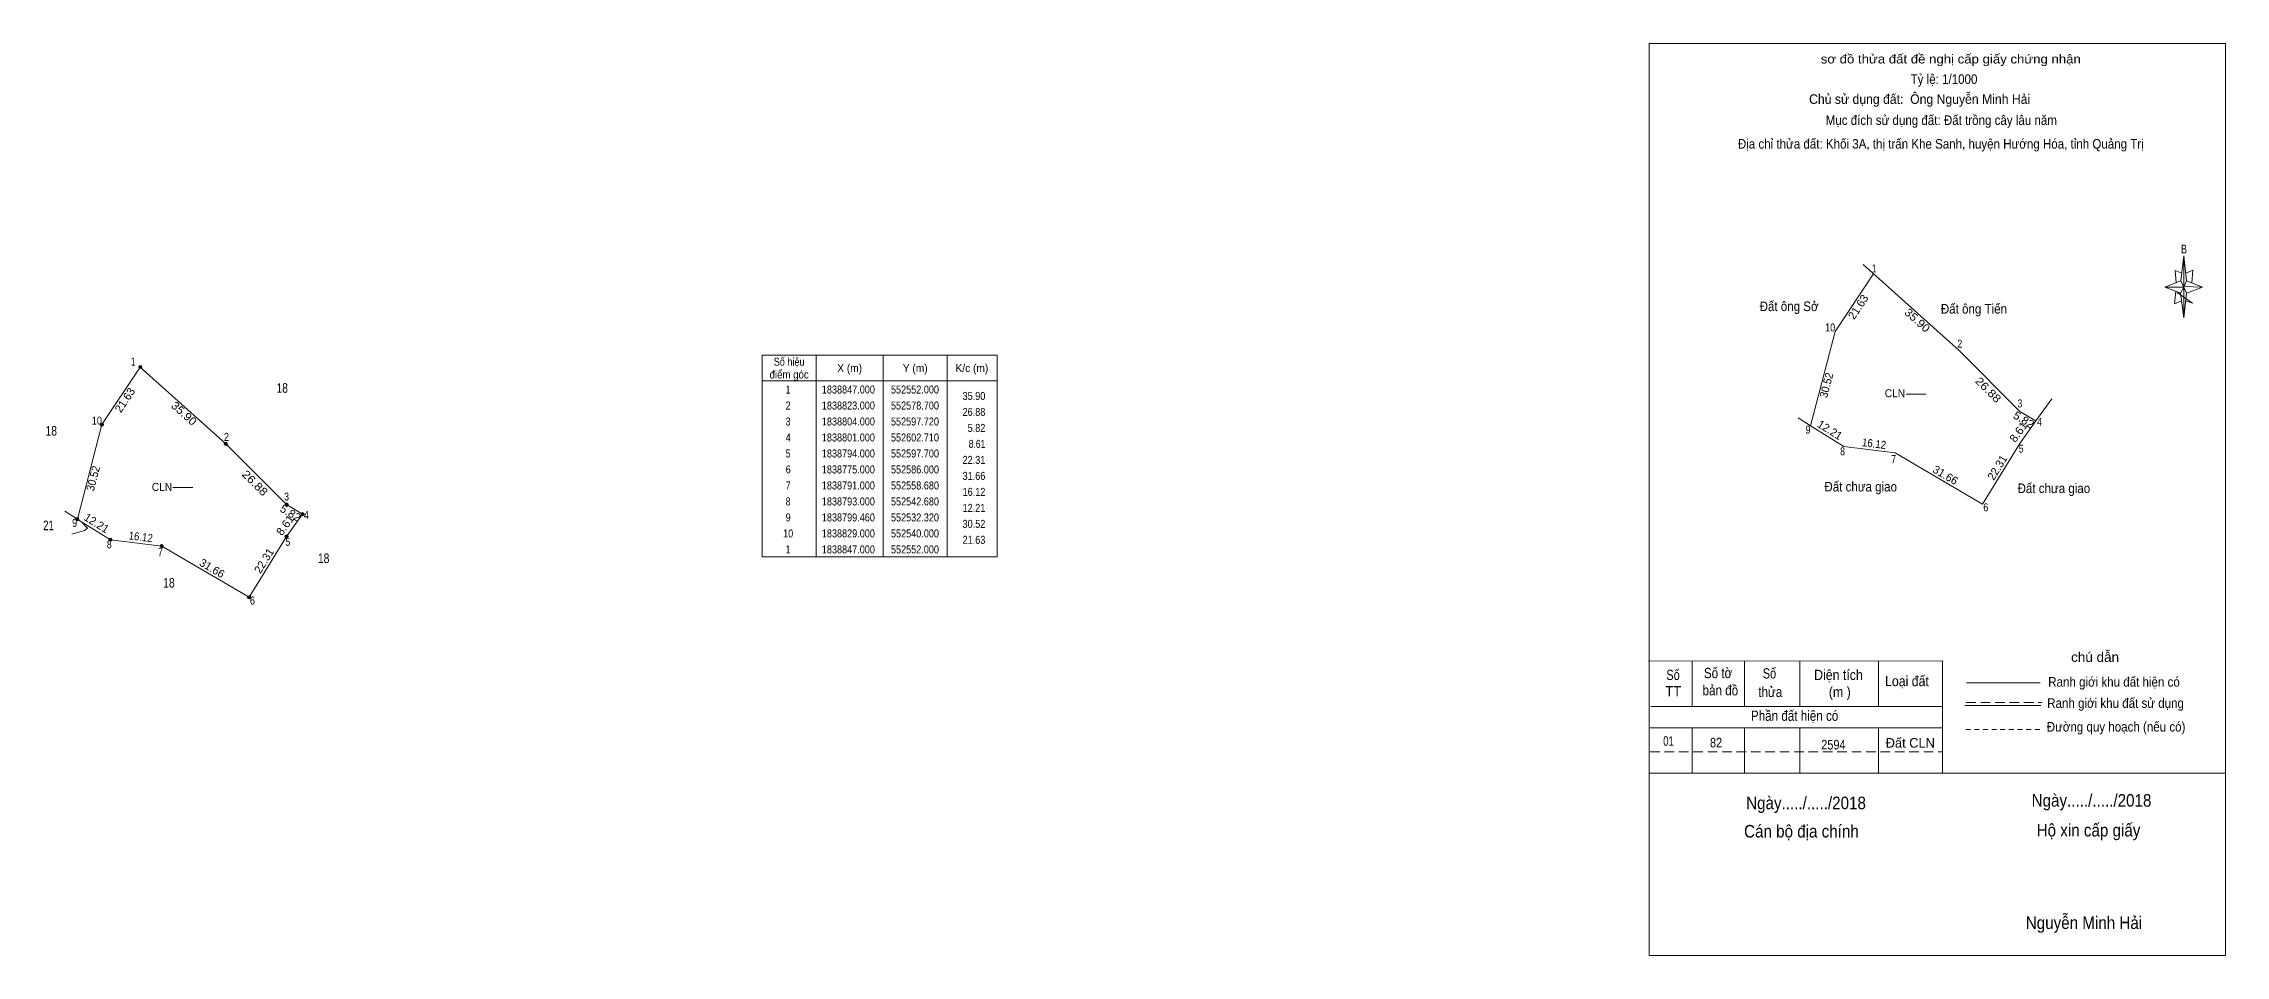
# Model space of a CAD drawing. Header units: metres. Extents: x 552522 to 553950, y 1838643 to 1838948.
# Drawn here: x 552522 to 553204, y 1838663 to 1838948 of the extents above; entities that cross this region are included whole.
import ezdxf
from ezdxf.enums import TextEntityAlignment as Align

# ---------------------------------------------------------------- set-up
doc = ezdxf.new("R2010")
doc.units = ezdxf.units.M
doc.linetypes.add('MEDIUM_DASHED', pattern=[4.5, 3, -1.5])
doc.linetypes.add('SHORT_DASHED', pattern=[2.7, 1.5, -1.2])
for name, color, linetype, lineweight in [('12', 7, 'Continuous', 13), ('15', 7, 'Continuous', 13), ('17', 7, 'Continuous', 13), ('2', 7, 'Continuous', 13), ('63', 7, 'Continuous', 13)]:
    doc.layers.add(name, color=color, linetype=linetype, lineweight=lineweight)

msp = doc.modelspace()

# ---------------------------------------------------------------- hatches: boundary and pattern name
at = {"layer": '15'}
for points in [[(552552.5, 1838847, 1), (552551.5, 1838847, 1)], [(552540.5, 1838829, 1), (552539.5, 1838829, 1)], [(552579.2, 1838823, 1), (552578.2, 1838823, 1)], [(552598.22, 1838804, 1), (552597.22, 1838804, 1)], [(552603.21, 1838801, 1), (552602.21, 1838801, 1)], [(552532.82, 1838799.46, 1), (552531.82, 1838799.46, 1)], [(552543.18, 1838793, 1), (552542.18, 1838793, 1)], [(552559.18, 1838791, 1), (552558.18, 1838791, 1)], [(552598.2, 1838794, 1), (552597.2, 1838794, 1)], [(552586.5, 1838775, 1), (552585.5, 1838775, 1)]]:
    msp.add_hatch(color=256, dxfattribs=at).paths.add_polyline_path(points)

# ---------------------------------------------------------------- linework, layer by layer
at = {"layer": '12'}
msp.add_line((553023.53, 1838663.02), (553203.53, 1838663.02), dxfattribs=at)
at = {"layer": '15'}
msp.add_line((552530.62, 1838794.71), (552534.57, 1838795.88), dxfattribs=at)
msp.add_lwpolyline([(552533.61, 1838798.63), (552535.48, 1838796.6), (552534.57, 1838795.88)], dxfattribs=at)
for centre in [(552552, 1838847), (552540, 1838829), (552578.7, 1838823), (552597.72, 1838804), (552602.71, 1838801), (552532.32, 1838799.46), (552542.68, 1838793), (552558.68, 1838791), (552597.7, 1838794), (552586, 1838775)]:
    msp.add_circle(centre, 0.5, dxfattribs=at)
at = {"layer": '17'}
for p, q in [((553023.53, 1838663.02), (553023.53, 1838948.14)), ((553189.61, 1838873.94), (553190.53, 1838881.74)), ((553189.61, 1838870.14), (553184.61, 1838871.94)), ((553188.47, 1838870.34), (553193.21, 1838866.94)), ((553191.41, 1838870.14), (553190.53, 1838862.34)), ((553191.41, 1838873.94), (553196.41, 1838871.94)), ((553193.21, 1838866.94), (553191.13, 1838867.74)), ((553115.15, 1838755.14), (553023.29, 1838754.98)), ((553036.95, 1838755), (553036.95, 1838740.86)), ((553053.23, 1838755.04), (553053.23, 1838740.86)), ((553070.55, 1838755.14), (553070.55, 1838740.86)), ((553095.15, 1838755.14), (553095.15, 1838740.86)), ((553115.15, 1838755.14), (553115.15, 1838720.02)), ((553122.61, 1838748.22), (553145.61, 1838748.22)), ((553024.05, 1838740.86), (553115.15, 1838740.86)), ((553122.09, 1838741.14), (553145.89, 1838741.14)), ((553023.79, 1838734.18), (553115.15, 1838734.18)), ((553036.95, 1838734.18), (553036.95, 1838720.02)), ((553053.23, 1838734.18), (553053.23, 1838720.02)), ((553070.55, 1838734.18), (553070.55, 1838720.02)), ((553095.15, 1838734.18), (553095.15, 1838720.02)), ((553023.53, 1838720.02), (553203.53, 1838720.02)), ((553023.53, 1838720.02), (553115.15, 1838720.02))]:
    msp.add_line(p, q, dxfattribs=at)
at = {"layer": '17', "linetype": 'MEDIUM_DASHED'}
for p, q in [((553122.57, 1838742.14), (553146.17, 1838742.14)), ((553023.77, 1838726.72), (553115.15, 1838726.72))]:
    msp.add_line(p, q, dxfattribs=at)
at = {"layer": '17', "linetype": 'SHORT_DASHED'}
msp.add_line((553122.41, 1838733.61), (553146.01, 1838733.61), dxfattribs=at)
at = {"layer": '17'}
for points in [[(553023.53, 1838948.14), (553203.53, 1838948.14), (553203.53, 1838663.02)], [(553189.93, 1838876.34), (553187.81, 1838877.14), (553188.13, 1838873.34)], [(553191.21, 1838876.34), (553193.41, 1838877.34), (553193.01, 1838873.34)], [(553190.53, 1838871.94), (553189.61, 1838873.94), (553184.61, 1838871.94)], [(553188.01, 1838870.74), (553187.61, 1838866.74), (553189.81, 1838867.74)], [(553190.53, 1838871.94), (553191.41, 1838870.14), (553196.41, 1838871.94)]]:
    msp.add_lwpolyline(points, dxfattribs=at)
for points in [[(553190.53, 1838881.74), (553191.41, 1838873.94), (553190.53, 1838871.94)], [(553190.53, 1838871.94), (553184.61, 1838871.94), (553189.61, 1838873.94), (553191.41, 1838870.14), (553196.41, 1838871.94), (553190.53, 1838872.14)], [(553190.53, 1838871.94), (553190.53, 1838862.34), (553189.53, 1838870.14)]]:
    msp.add_lwpolyline(points, close=True, dxfattribs=at)
at = {"layer": '2'}
for p, q in [((553103.79, 1838838.5), (553109.98, 1838838.5)), ((553073.94, 1838828.6), (553070.04, 1838831.08)), ((553073.94, 1838828.6), (553075.23, 1838827.77)), ((552562.17, 1838809.36), (552568.36, 1838809.36)), ((552532.32, 1838799.46), (552528.42, 1838801.94)), ((552532.32, 1838799.46), (552533.61, 1838798.63)), ((552602.71, 1838801), (552597.7, 1838794))]:
    msp.add_line(p, q, dxfattribs=at)
for points in [[(553090.32, 1838879.11), (553120.32, 1838852.14), (553139.34, 1838833.14), (553144.33, 1838830.14)], [(553073.94, 1838828.6), (553081.62, 1838858.14), (553093.62, 1838876.14)], [(552532.32, 1838799.46), (552540, 1838829), (552552, 1838847)], [(552552, 1838847), (552578.7, 1838823), (552597.72, 1838804), (552602.71, 1838801)], [(553149.31, 1838837.09), (553144.33, 1838830.14), (553139.32, 1838823.14)], [(553139.32, 1838823.14), (553127.62, 1838804.14), (553100.3, 1838820.14), (553084.3, 1838822.14), (553075.23, 1838827.77)], [(552597.7, 1838794), (552586, 1838775), (552558.68, 1838791), (552542.68, 1838793), (552533.61, 1838798.63)]]:
    msp.add_lwpolyline(points, dxfattribs=at)
at = {"layer": '63'}
for p, q in [((552763.15, 1838850.67), (552763.15, 1838787.67)), ((552784.15, 1838850.67), (552784.15, 1838787.67)), ((552804.15, 1838850.67), (552804.15, 1838787.67)), ((552746.35, 1838842.67), (552819.75, 1838842.67))]:
    msp.add_line(p, q, dxfattribs=at)
msp.add_lwpolyline([(552746.35, 1838850.67), (552819.75, 1838850.67), (552819.75, 1838787.67), (552746.35, 1838787.67)], close=True, dxfattribs=at)

# ---------------------------------------------------------------- texts
at = {"layer": '15'}
for s, width, p in [('18', 0.8, (552596.345, 1838838.95)), ('18', 0.8, (552524.175, 1838825.55)), ('21', 0.75, (552523.31, 1838795.98)), ('18', 0.8, (552609.295, 1838785.71)), ('18', 0.8, (552560.945, 1838778.04))]:
    msp.add_text(s, height=3, dxfattribs=dict(at, width=width)).set_placement(p, align=Align.CENTER)
at = {"layer": '17'}
for s, height, width, p in [('sơ đồ thửa đất đề nghị cấp giấy chứng nhận', 2.8, 1.1, (553117.73, 1838941.93)), ('Tỷ lệ: 1/1000', 3, 0.9, (553115.615, 1838935.53)), ('Mục đích sử dụng đất: Đất trồng cây lâu năm', 3, 0.9, (553114.77, 1838922.71)), ('Địa chỉ thửa đất: Khối 3A, thị trấn Khe Sanh, huyện Hướng Hóa, tỉnh Quảng Trị', 3, 0.9, (553114.615, 1838915.3)), ('B', 2.756, 0.75, (553190.62, 1838882.53)), ('chú dẫn', 3, 1.05, (553162.815, 1838754.81)), ('TT', 3.2, 0.95, (553031.005, 1838744.01)), ('Số', 3.2, 0.8, (553030.945, 1838749.13)), ('bản đồ', 3.2, 0.85, (553045.725, 1838744.33)), ('Số tờ', 3.2, 0.85, (553045.005, 1838749.73)), ('thửa', 3.2, 0.85, (553061.325, 1838743.81)), ('Số', 3.2, 0.8, (553061.065, 1838749.61)), ('Diện tích', 3.2, 0.9, (553082.63, 1838749.13)), ('(m )', 3.2, 0.9, (553083.05, 1838743.81)), ('Loại đất', 3.2, 0.9, (553104.035, 1838747.21)), ('Ranh giới khu đất hiện có ', 3, 0.9, (553169.23, 1838747.05)), ('Ranh giới khu đất sử dụng', 3, 0.9, (553169.22, 1838740.42)), ('Phần đất hiện có', 3.2, 0.85, (553068.935, 1838736.37)), ('Đường quy hoạch (nếu có)', 3, 0.9, (553169.38, 1838733.01)), ('01', 3, 0.75, (553029.54, 1838728.57)), ('82', 3, 0.85, (553044.38, 1838728.05)), ('2594', 3, 0.85, (553081.045, 1838727.41)), ('Ngày...../...../2018', 3.94, 0.9, (553072.49, 1838708.73)), ('Ngày...../...../2018', 3.94, 0.9, (553161.71, 1838709.53)), ('Cán bộ địa chính', 3.94, 0.9, (553071.065, 1838699.88)), ('Hộ xin cấp giấy', 3.94, 0.9, (553160.76, 1838700.21)), ('Nguyễn Minh Hải', 3.94, 0.9, (553159.35, 1838671.27))]:
    msp.add_text(s, height=height, dxfattribs=dict(at, width=width)).set_placement(p, align=Align.CENTER)
at = {"layer": '17', "width": 0.95}
msp.add_text('Chủ sử dụng đất:  Ông Nguyễn Minh Hải', height=3, dxfattribs=at).set_placement((553073.46, 1838929.29))
at = {"layer": '17'}
msp.add_text('Đất CLN', height=3, dxfattribs=at).set_placement((553105.07, 1838727.98), align=Align.CENTER)
at = {"layer": '2'}
for s, height, width, p in [('Đất ông Sở', 3, 0.9, (553067.21, 1838864.49)), ('Đất ông Tiến', 3, 0.9, (553124.965, 1838863.71)), ('CLN', 2.5, 0.95, (553100.295, 1838837.55)), ('CLN', 2.5, 0.95, (552558.775, 1838808.27)), ('Đất chưa giao', 3, 0.9, (553089.58, 1838808.09)), ('Đất chưa giao', 3, 0.9, (553149.94, 1838807.59))]:
    msp.add_text(s, height=height, dxfattribs=dict(at, width=width)).set_placement(p, align=Align.CENTER)
at = {"layer": '63'}
for s, width, p in [(' 1', 0.75, (553094.49, 1838876.6)), (' 10', 0.85, (553081.62, 1838858.14)), (' 1', 0.75, (552550.46, 1838847.46)), (' 2', 0.85, (553121.33, 1838853.06)), ('35.90', 0.85, (552816.05, 1838836.72)), (' 3', 0.8, (553140.07, 1838834.38)), (' 10', 0.85, (552540, 1838829)), ('26.88', 0.85, (552816.05, 1838831.72)), ('5.82', 0.85, (552816.05, 1838826.72)), (' 9', 0.85, (553073.89, 1838826.17)), (' 4', 0.85, (553146.26, 1838828.61)), (' 2', 0.85, (552579.71, 1838823.92)), ('8.61', 0.8, (552816.05, 1838821.72)), (' 8', 0.8, (553084.66, 1838819.41)), (' 5', 0.8, (553140.47, 1838820.23)), ('22.31', 0.85, (552816.05, 1838816.72)), (' 7', 0.8, (553100.62, 1838817)), ('31.66', 0.85, (552816.05, 1838811.72)), ('16.12', 0.85, (552816.05, 1838806.72)), (' 3', 0.8, (552598.45, 1838805.24)), (' 4', 0.85, (552604.64, 1838799.47)), ('12.21', 0.85, (552816.05, 1838801.72)), (' 6', 0.85, (553129.46, 1838801.88)), (' 9', 0.85, (552532.27, 1838797.03)), ('30.52', 0.85, (552816.05, 1838796.72)), (' 8', 0.8, (552543.04, 1838790.27)), (' 7', 0.8, (552559, 1838787.86)), (' 5', 0.8, (552598.85, 1838791.09)), ('21.63', 0.85, (552816.05, 1838791.72)), (' 6', 0.85, (552587.84, 1838772.74))]:
    msp.add_text(s, height=2.5, dxfattribs=dict(at, width=width)).set_placement(p, align=Align.RIGHT)
for s, rotation, p in [('21.63', 56.31, (553089.841, 1838865.112)), ('21.63', 56.31, (552548.221, 1838835.972)), ('12.21', 328.054, (553079.294, 1838826.27)), ('31.66', 329.645, (553115.423, 1838812.126)), ('22.31', 58.376, (553133.342, 1838814.915)), ('12.21', 328.054, (552537.674, 1838797.13)), ('22.31', 58.376, (552591.722, 1838785.775)), ('31.66', 329.645, (552573.798, 1838782.989))]:
    msp.add_text(s, height=2.5, rotation=rotation, dxfattribs=at).set_placement(p, align=Align.CENTER)
for s, rotation, width, p in [('35.90', 318.048, 1.1, (553106.444, 1838860.693)), ('30.52', 75.427, 0.95, (553080.075, 1838841.015)), ('26.88', 315.03, 1.15, (553128.552, 1838838.982)), ('35.90', 318.048, 1.1, (552564.824, 1838831.553)), ('8.61', 54.408, 1.05, (553139.887, 1838825.972)), ('5.82', 328.986, 1.05, (553139.891, 1838829.426)), ('16.12', 352.875, 0.9, (553093.61, 1838821.811)), ('30.52', 75.427, 0.95, (552538.453, 1838811.87)), ('26.88', 315.03, 1.15, (552586.932, 1838809.842)), ('5.82', 328.986, 1.05, (552598.276, 1838800.283)), ('16.12', 352.875, 0.9, (552551.99, 1838792.671)), ('8.61', 54.408, 1.05, (552598.267, 1838796.832))]:
    msp.add_text(s, height=2.5, rotation=rotation, dxfattribs=dict(at, width=width)).set_placement(p, align=Align.CENTER)
for s, width, p in [('Số hiệu', 0.85, (552754.75, 1838847.42)), ('điểm góc', 0.9, (552754.75, 1838843.42)), ('X (m)', 0.95, (552773.65, 1838845.42)), ('Y (m)', 0.95, (552794.145, 1838845.42)), ('K/c (m)', 0.95, (552811.85, 1838845.42)), (' 2', 0.85, (552754.05, 1838833.72)), (' 1', 0.75, (552754.045, 1838838.72)), ('1838847.000', 0.85, (552773.25, 1838838.72)), ('1838823.000', 0.85, (552773.25, 1838833.72)), ('552552.000', 0.85, (552794.055, 1838838.72)), ('552578.700', 0.85, (552794.055, 1838833.72)), (' 3', 0.8, (552754.05, 1838828.72)), ('1838804.000', 0.85, (552773.25, 1838828.72)), ('552597.720', 0.85, (552794.055, 1838828.72)), (' 4', 0.85, (552754.045, 1838823.72)), ('1838801.000', 0.85, (552773.25, 1838823.72)), ('552602.710', 0.85, (552794.055, 1838823.72)), (' 5', 0.8, (552754.05, 1838818.72)), (' 6', 0.85, (552754.05, 1838813.72)), ('1838794.000', 0.85, (552773.25, 1838818.72)), ('1838775.000', 0.85, (552773.25, 1838813.72)), ('552597.700', 0.85, (552794.055, 1838818.72)), ('552586.000', 0.85, (552794.055, 1838813.72)), (' 7', 0.8, (552754.05, 1838808.72)), ('1838791.000', 0.85, (552773.25, 1838808.72)), ('552558.680', 0.85, (552794.055, 1838808.72)), (' 8', 0.8, (552754.05, 1838803.72)), ('1838793.000', 0.85, (552773.25, 1838803.72)), ('552542.680', 0.85, (552794.055, 1838803.72)), (' 10', 0.85, (552754.045, 1838793.72)), (' 9', 0.85, (552754.045, 1838798.72)), ('1838799.460', 0.85, (552773.25, 1838798.72)), ('1838829.000', 0.85, (552773.25, 1838793.72)), ('552532.320', 0.85, (552794.055, 1838798.72)), ('552540.000', 0.85, (552794.055, 1838793.72)), (' 1', 0.75, (552754.045, 1838788.72)), ('1838847.000', 0.85, (552773.25, 1838788.72)), ('552552.000', 0.85, (552794.055, 1838788.72))]:
    msp.add_text(s, height=2.5, dxfattribs=dict(at, width=width)).set_placement(p, align=Align.CENTER)

doc.saveas('drawing.dxf')
